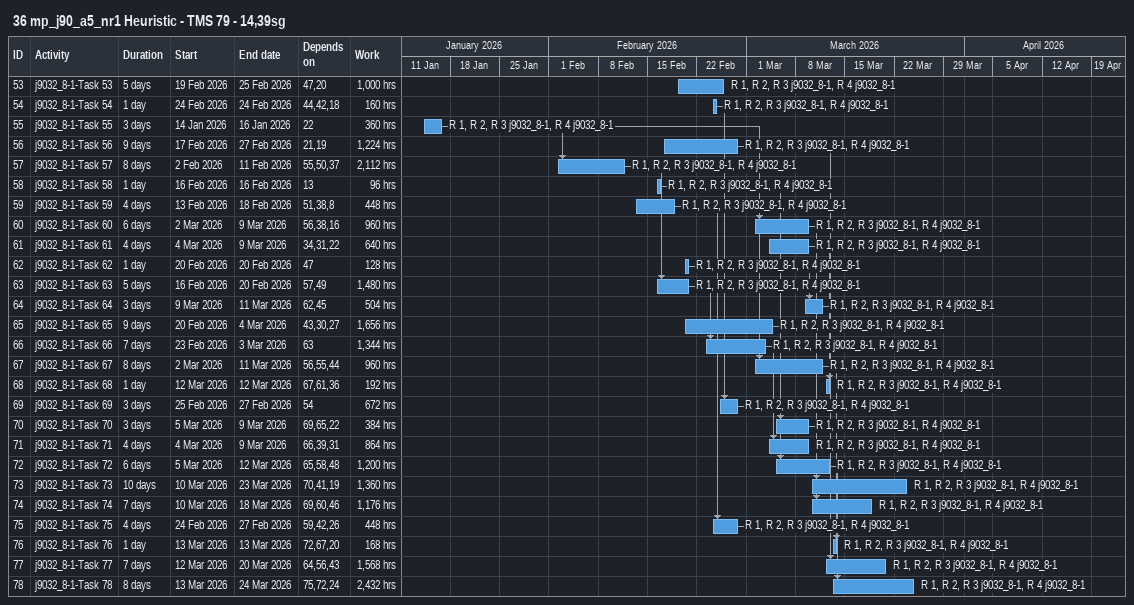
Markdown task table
36 mp_j90_a5_nr1 Heuristic - TMS 79 - 14,39sg

| ID | Task | Duration | Start | Finish | Predecessors | Resources | Work (h) |
|---|---|---|---|---|---|---|---|
| 53 | j9032_8-1-Task 53 | 5d | 2026-02-19 | 2026-02-25 | 47, 20 | R 1, R 2, R 3 j9032_8-1, R 4 j9032_8-1 | 1000 |
| 54 | j9032_8-1-Task 54 | 1d | 2026-02-24 | 2026-02-24 | 44, 42, 18 | R 1, R 2, R 3 j9032_8-1, R 4 j9032_8-1 | 160 |
| 55 | j9032_8-1-Task 55 | 3d | 2026-01-14 | 2026-01-16 | 22 | R 1, R 2, R 3 j9032_8-1, R 4 j9032_8-1 | 360 |
| 56 | j9032_8-1-Task 56 | 9d | 2026-02-17 | 2026-02-27 | 21, 19 | R 1, R 2, R 3 j9032_8-1, R 4 j9032_8-1 | 1224 |
| 57 | j9032_8-1-Task 57 | 8d | 2026-02-02 | 2026-02-11 | 55, 50, 37 | R 1, R 2, R 3 j9032_8-1, R 4 j9032_8-1 | 2112 |
| 58 | j9032_8-1-Task 58 | 1d | 2026-02-16 | 2026-02-16 | 13 | R 1, R 2, R 3 j9032_8-1, R 4 j9032_8-1 | 96 |
| 59 | j9032_8-1-Task 59 | 4d | 2026-02-13 | 2026-02-18 | 51, 38, 8 | R 1, R 2, R 3 j9032_8-1, R 4 j9032_8-1 | 448 |
| 60 | j9032_8-1-Task 60 | 6d | 2026-03-02 | 2026-03-09 | 56, 38, 16 | R 1, R 2, R 3 j9032_8-1, R 4 j9032_8-1 | 960 |
| 61 | j9032_8-1-Task 61 | 4d | 2026-03-04 | 2026-03-09 | 34, 31, 22 | R 1, R 2, R 3 j9032_8-1, R 4 j9032_8-1 | 640 |
| 62 | j9032_8-1-Task 62 | 1d | 2026-02-20 | 2026-02-20 | 47 | R 1, R 2, R 3 j9032_8-1, R 4 j9032_8-1 | 128 |
| 63 | j9032_8-1-Task 63 | 5d | 2026-02-16 | 2026-02-20 | 57, 49 | R 1, R 2, R 3 j9032_8-1, R 4 j9032_8-1 | 1480 |
| 64 | j9032_8-1-Task 64 | 3d | 2026-03-09 | 2026-03-11 | 62, 45 | R 1, R 2, R 3 j9032_8-1, R 4 j9032_8-1 | 504 |
| 65 | j9032_8-1-Task 65 | 9d | 2026-02-20 | 2026-03-04 | 43, 30, 27 | R 1, R 2, R 3 j9032_8-1, R 4 j9032_8-1 | 1656 |
| 66 | j9032_8-1-Task 66 | 7d | 2026-02-23 | 2026-03-03 | 63 | R 1, R 2, R 3 j9032_8-1, R 4 j9032_8-1 | 1344 |
| 67 | j9032_8-1-Task 67 | 8d | 2026-03-02 | 2026-03-11 | 56, 55, 44 | R 1, R 2, R 3 j9032_8-1, R 4 j9032_8-1 | 960 |
| 68 | j9032_8-1-Task 68 | 1d | 2026-03-12 | 2026-03-12 | 67, 61, 36 | R 1, R 2, R 3 j9032_8-1, R 4 j9032_8-1 | 192 |
| 69 | j9032_8-1-Task 69 | 3d | 2026-02-25 | 2026-02-27 | 54 | R 1, R 2, R 3 j9032_8-1, R 4 j9032_8-1 | 672 |
| 70 | j9032_8-1-Task 70 | 3d | 2026-03-05 | 2026-03-09 | 69, 65, 22 | R 1, R 2, R 3 j9032_8-1, R 4 j9032_8-1 | 384 |
| 71 | j9032_8-1-Task 71 | 4d | 2026-03-04 | 2026-03-09 | 66, 39, 31 | R 1, R 2, R 3 j9032_8-1, R 4 j9032_8-1 | 864 |
| 72 | j9032_8-1-Task 72 | 6d | 2026-03-05 | 2026-03-12 | 65, 58, 48 | R 1, R 2, R 3 j9032_8-1, R 4 j9032_8-1 | 1200 |
| 73 | j9032_8-1-Task 73 | 10d | 2026-03-10 | 2026-03-23 | 70, 41, 19 | R 1, R 2, R 3 j9032_8-1, R 4 j9032_8-1 | 1360 |
| 74 | j9032_8-1-Task 74 | 7d | 2026-03-10 | 2026-03-18 | 69, 60, 46 | R 1, R 2, R 3 j9032_8-1, R 4 j9032_8-1 | 1176 |
| 75 | j9032_8-1-Task 75 | 4d | 2026-02-24 | 2026-02-27 | 59, 42, 26 | R 1, R 2, R 3 j9032_8-1, R 4 j9032_8-1 | 448 |
| 76 | j9032_8-1-Task 76 | 1d | 2026-03-13 | 2026-03-13 | 72, 67, 20 | R 1, R 2, R 3 j9032_8-1, R 4 j9032_8-1 | 168 |
| 77 | j9032_8-1-Task 77 | 7d | 2026-03-12 | 2026-03-20 | 64, 56, 43 | R 1, R 2, R 3 j9032_8-1, R 4 j9032_8-1 | 1568 |
| 78 | j9032_8-1-Task 78 | 8d | 2026-03-13 | 2026-03-24 | 75, 72, 24 | R 1, R 2, R 3 j9032_8-1, R 4 j9032_8-1 | 2432 |
